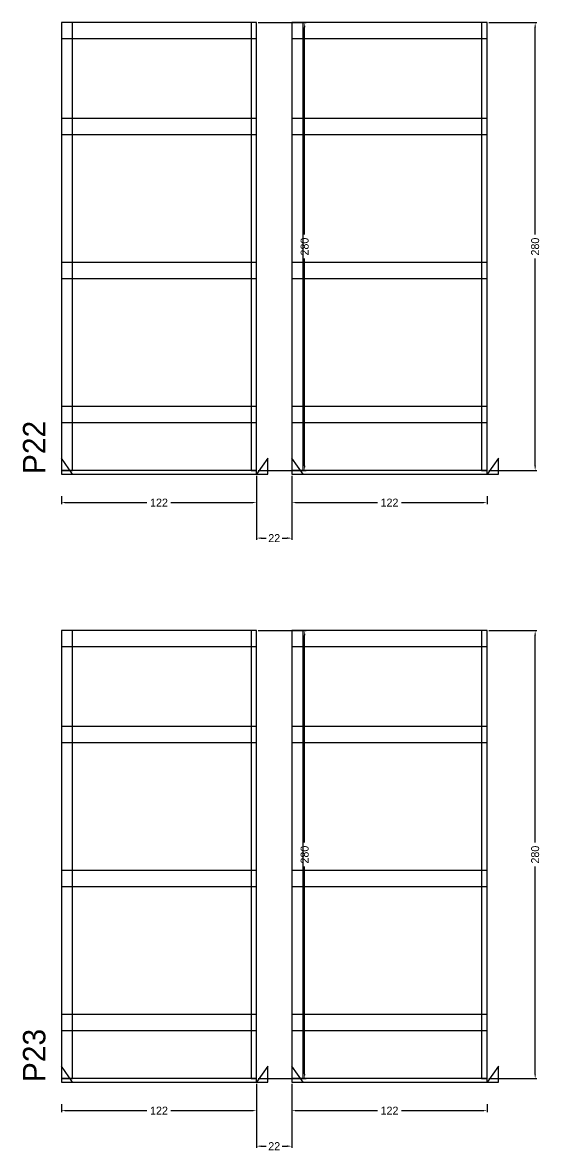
# Model space of a CAD drawing. Header units: centimetres. Extents: x -7000 to 4307, y -13306 to 295.
# Drawn here: x 3976 to 4299, y -8403 to -7698 of the extents above; entities that cross this region are included whole.
import ezdxf

# ---------------------------------------------------------------- set-up
doc = ezdxf.new("R2010")
doc.units = ezdxf.units.CM
for name, color, linetype in [('COTA', 241, 'Continuous'), ('NOMENCLATURA', 7, 'Continuous'), ('SARR_2.2x10', 60, 'Continuous'), ('SARR_2.2x7', 40, 'Continuous'), ('SARR_3.5x7', 81, 'Continuous')]:
    doc.layers.add(name, color=color, linetype=linetype)
doc.dimstyles.new('PAINEL-NOVA', dxfattribs={"dimtxt": 5, "dimasz": 3, "dimexe": 1, "dimexo": 1, "dimgap": 1, "dimtad": 1, "dimcen": 2.5, "dimazin": 3, "dimtfac": 1, "dimtmove": 0, "dimatfit": 3})

# ---------------------------------------------------------------- blocks, each defined once
blk = doc.blocks.new('_CLOSEDFILLED')
at = {"color": 0, "linetype": 'BYBLOCK'}
blk.add_solid([(-1, 0.16), (0, 0), (-1, -0.16)], dxfattribs=at)
blk = doc.blocks.new('*D735')
for p, q in [((4000, -7993.8), (4000, -7998.8)), ((4003, -7997.8), (4053.5, -7997.8)), ((4068.5, -7997.8), (4119, -7997.8)), ((4122, -7993.8), (4122, -7998.8))]:
    blk.add_line(p, q)
at = {"layer": 'Defpoints'}
for p in [(4000, -7992.8), (4122, -7992.8), (4000, -7997.8)]:
    blk.add_point(p, dxfattribs=at)
at = {"layer": 'SARR_2.2x10', "xscale": 3, "yscale": 3, "rotation": 180}
blk.add_blockref('_CLOSEDFILLED', (4000, -7997.8), dxfattribs=at)
at = {"layer": 'SARR_2.2x10', "xscale": 3, "yscale": 3}
blk.add_blockref('_CLOSEDFILLED', (4122, -7997.8), dxfattribs=at)
at = {"layer": 'SARR_2.2x10', "insert": (4061, -7997.8), "char_height": 5, "attachment_point": 5}
blk.add_mtext('122', dxfattribs=at)
blk = doc.blocks.new('*D736')
for p, q in [((4123, -7697.8), (4153, -7697.8)), ((4152, -7830.3), (4152, -7700.8)), ((4152, -7974.8), (4152, -7845.3)), ((4123, -7977.8), (4153, -7977.8))]:
    blk.add_line(p, q)
at = {"layer": 'Defpoints'}
for p in [(4122, -7697.8), (4122, -7977.8), (4152, -7977.8)]:
    blk.add_point(p, dxfattribs=at)
at = {"layer": 'SARR_2.2x10', "xscale": 3, "yscale": 3}
for p, rotation in [((4152, -7697.8), 90), ((4152, -7977.8), 270)]:
    blk.add_blockref('_CLOSEDFILLED', p, dxfattribs=dict(at, rotation=rotation))
at = {"layer": 'SARR_2.2x10', "insert": (4152, -7837.8), "char_height": 5, "attachment_point": 5, "rotation": 90}
blk.add_mtext('280', dxfattribs=at)
blk = doc.blocks.new('GRA-E')
at = {"layer": 'SARR_2.2x7'}
blk.add_lwpolyline([(0, 0), (7, 0), (0, 10)], close=True, dxfattribs=at)
blk = doc.blocks.new('GRA-D')
at = {"layer": 'SARR_2.2x7'}
blk.add_lwpolyline([(0, 0), (7, 0), (7, 10)], close=True, dxfattribs=at)
blk = doc.blocks.new('*D737')
for p, q in [((4144, -7993.8), (4144, -7998.8)), ((4147, -7997.8), (4197.5, -7997.8)), ((4212.5, -7997.8), (4263, -7997.8)), ((4266, -7993.8), (4266, -7998.8))]:
    blk.add_line(p, q)
at = {"layer": 'Defpoints'}
for p in [(4144, -7992.8), (4266, -7992.8), (4144, -7997.8)]:
    blk.add_point(p, dxfattribs=at)
at = {"layer": 'SARR_2.2x10', "xscale": 3, "yscale": 3, "rotation": 180}
blk.add_blockref('_CLOSEDFILLED', (4144, -7997.8), dxfattribs=at)
at = {"layer": 'SARR_2.2x10', "xscale": 3, "yscale": 3}
blk.add_blockref('_CLOSEDFILLED', (4266, -7997.8), dxfattribs=at)
at = {"layer": 'SARR_2.2x10', "insert": (4205, -7997.8), "char_height": 5, "attachment_point": 5}
blk.add_mtext('122', dxfattribs=at)
blk = doc.blocks.new('*D738')
for p, q in [((4267, -7697.8), (4297, -7697.8)), ((4296, -7830.3), (4296, -7700.8)), ((4296, -7974.8), (4296, -7845.3)), ((4267, -7977.8), (4297, -7977.8))]:
    blk.add_line(p, q)
at = {"layer": 'Defpoints'}
for p in [(4266, -7697.8), (4266, -7977.8), (4296, -7977.8)]:
    blk.add_point(p, dxfattribs=at)
at = {"layer": 'SARR_2.2x10', "xscale": 3, "yscale": 3}
for p, rotation in [((4296, -7697.8), 90), ((4296, -7977.8), 270)]:
    blk.add_blockref('_CLOSEDFILLED', p, dxfattribs=dict(at, rotation=rotation))
at = {"layer": 'SARR_2.2x10', "insert": (4296, -7837.8), "char_height": 5, "attachment_point": 5, "rotation": 90}
blk.add_mtext('280', dxfattribs=at)
blk = doc.blocks.new('*D739')
for p, q in [((4267, -7697.8), (4297, -7697.8)), ((4296, -7830.3), (4296, -7700.8)), ((4296, -7974.8), (4296, -7845.3)), ((4267, -7977.8), (4297, -7977.8))]:
    blk.add_line(p, q)
at = {"layer": 'Defpoints'}
for p in [(4266, -7697.8), (4266, -7977.8), (4296, -7977.8)]:
    blk.add_point(p, dxfattribs=at)
at = {"layer": 'SARR_2.2x10', "xscale": 3, "yscale": 3}
for p, rotation in [((4296, -7697.8), 90), ((4296, -7977.8), 270)]:
    blk.add_blockref('_CLOSEDFILLED', p, dxfattribs=dict(at, rotation=rotation))
at = {"layer": 'SARR_2.2x10', "insert": (4296, -7837.8), "char_height": 5, "attachment_point": 5, "rotation": 90}
blk.add_mtext('280', dxfattribs=at)
blk = doc.blocks.new('*D740')
for p, q in [((4267, -7697.8), (4297, -7697.8)), ((4296, -7830.3), (4296, -7700.8)), ((4296, -7974.8), (4296, -7845.3)), ((4267, -7977.8), (4297, -7977.8))]:
    blk.add_line(p, q)
at = {"layer": 'Defpoints'}
for p in [(4266, -7697.8), (4266, -7977.8), (4296, -7977.8)]:
    blk.add_point(p, dxfattribs=at)
at = {"layer": 'SARR_2.2x10', "xscale": 3, "yscale": 3}
for p, rotation in [((4296, -7697.8), 90), ((4296, -7977.8), 270)]:
    blk.add_blockref('_CLOSEDFILLED', p, dxfattribs=dict(at, rotation=rotation))
at = {"layer": 'SARR_2.2x10', "insert": (4296, -7837.8), "char_height": 5, "attachment_point": 5, "rotation": 90}
blk.add_mtext('280', dxfattribs=at)
blk = doc.blocks.new('*D741')
for p, q in [((4267, -7697.8), (4297, -7697.8)), ((4296, -7830.3), (4296, -7700.8)), ((4296, -7974.8), (4296, -7845.3)), ((4267, -7977.8), (4297, -7977.8))]:
    blk.add_line(p, q)
at = {"layer": 'Defpoints'}
for p in [(4266, -7697.8), (4266, -7977.8), (4296, -7977.8)]:
    blk.add_point(p, dxfattribs=at)
at = {"layer": 'SARR_2.2x10', "xscale": 3, "yscale": 3}
for p, rotation in [((4296, -7697.8), 90), ((4296, -7977.8), 270)]:
    blk.add_blockref('_CLOSEDFILLED', p, dxfattribs=dict(at, rotation=rotation))
at = {"layer": 'SARR_2.2x10', "insert": (4296, -7837.8), "char_height": 5, "attachment_point": 5, "rotation": 90}
blk.add_mtext('280', dxfattribs=at)
blk = doc.blocks.new('*D742')
for p, q in [((4267, -7697.8), (4297, -7697.8)), ((4296, -7830.3), (4296, -7700.8)), ((4296, -7974.8), (4296, -7845.3)), ((4267, -7977.8), (4297, -7977.8))]:
    blk.add_line(p, q)
at = {"layer": 'Defpoints'}
for p in [(4266, -7697.8), (4266, -7977.8), (4296, -7977.8)]:
    blk.add_point(p, dxfattribs=at)
at = {"layer": 'SARR_2.2x10', "xscale": 3, "yscale": 3}
for p, rotation in [((4296, -7697.8), 90), ((4296, -7977.8), 270)]:
    blk.add_blockref('_CLOSEDFILLED', p, dxfattribs=dict(at, rotation=rotation))
at = {"layer": 'SARR_2.2x10', "insert": (4296, -7837.8), "char_height": 5, "attachment_point": 5, "rotation": 90}
blk.add_mtext('280', dxfattribs=at)
blk = doc.blocks.new('*D743')
for p, q in [((4267, -7697.8), (4297, -7697.8)), ((4296, -7830.3), (4296, -7700.8)), ((4296, -7974.8), (4296, -7845.3)), ((4267, -7977.8), (4297, -7977.8))]:
    blk.add_line(p, q)
at = {"layer": 'Defpoints'}
for p in [(4266, -7697.8), (4266, -7977.8), (4296, -7977.8)]:
    blk.add_point(p, dxfattribs=at)
at = {"layer": 'SARR_2.2x10', "xscale": 3, "yscale": 3}
for p, rotation in [((4296, -7697.8), 90), ((4296, -7977.8), 270)]:
    blk.add_blockref('_CLOSEDFILLED', p, dxfattribs=dict(at, rotation=rotation))
at = {"layer": 'SARR_2.2x10', "insert": (4296, -7837.8), "char_height": 5, "attachment_point": 5, "rotation": 90}
blk.add_mtext('280', dxfattribs=at)
blk = doc.blocks.new('*D744')
for p, q in [((4267, -7697.8), (4297, -7697.8)), ((4296, -7830.3), (4296, -7700.8)), ((4296, -7974.8), (4296, -7845.3)), ((4267, -7977.8), (4297, -7977.8))]:
    blk.add_line(p, q)
at = {"layer": 'Defpoints'}
for p in [(4266, -7697.8), (4266, -7977.8), (4296, -7977.8)]:
    blk.add_point(p, dxfattribs=at)
at = {"layer": 'SARR_2.2x10', "xscale": 3, "yscale": 3}
for p, rotation in [((4296, -7697.8), 90), ((4296, -7977.8), 270)]:
    blk.add_blockref('_CLOSEDFILLED', p, dxfattribs=dict(at, rotation=rotation))
at = {"layer": 'SARR_2.2x10', "insert": (4296, -7837.8), "char_height": 5, "attachment_point": 5, "rotation": 90}
blk.add_mtext('280', dxfattribs=at)
blk = doc.blocks.new('*D745')
for p, q in [((4267, -7697.8), (4297, -7697.8)), ((4296, -7830.3), (4296, -7700.8)), ((4296, -7974.8), (4296, -7845.3)), ((4267, -7977.8), (4297, -7977.8))]:
    blk.add_line(p, q)
at = {"layer": 'Defpoints'}
for p in [(4266, -7697.8), (4266, -7977.8), (4296, -7977.8)]:
    blk.add_point(p, dxfattribs=at)
at = {"layer": 'SARR_2.2x10', "xscale": 3, "yscale": 3}
for p, rotation in [((4296, -7697.8), 90), ((4296, -7977.8), 270)]:
    blk.add_blockref('_CLOSEDFILLED', p, dxfattribs=dict(at, rotation=rotation))
at = {"layer": 'SARR_2.2x10', "insert": (4296, -7837.8), "char_height": 5, "attachment_point": 5, "rotation": 90}
blk.add_mtext('280', dxfattribs=at)
blk = doc.blocks.new('*D746')
for p, q in [((4267, -7697.8), (4297, -7697.8)), ((4296, -7830.3), (4296, -7700.8)), ((4296, -7974.8), (4296, -7845.3)), ((4267, -7977.8), (4297, -7977.8))]:
    blk.add_line(p, q)
at = {"layer": 'Defpoints'}
for p in [(4266, -7697.8), (4266, -7977.8), (4296, -7977.8)]:
    blk.add_point(p, dxfattribs=at)
at = {"layer": 'SARR_2.2x10', "xscale": 3, "yscale": 3}
for p, rotation in [((4296, -7697.8), 90), ((4296, -7977.8), 270)]:
    blk.add_blockref('_CLOSEDFILLED', p, dxfattribs=dict(at, rotation=rotation))
at = {"layer": 'SARR_2.2x10', "insert": (4296, -7837.8), "char_height": 5, "attachment_point": 5, "rotation": 90}
blk.add_mtext('280', dxfattribs=at)
blk = doc.blocks.new('*D747')
for p, q in [((4267, -7697.8), (4297, -7697.8)), ((4296, -7830.3), (4296, -7700.8)), ((4296, -7974.8), (4296, -7845.3)), ((4267, -7977.8), (4297, -7977.8))]:
    blk.add_line(p, q)
at = {"layer": 'Defpoints'}
for p in [(4266, -7697.8), (4266, -7977.8), (4296, -7977.8)]:
    blk.add_point(p, dxfattribs=at)
at = {"layer": 'SARR_2.2x10', "xscale": 3, "yscale": 3}
for p, rotation in [((4296, -7697.8), 90), ((4296, -7977.8), 270)]:
    blk.add_blockref('_CLOSEDFILLED', p, dxfattribs=dict(at, rotation=rotation))
at = {"layer": 'SARR_2.2x10', "insert": (4296, -7837.8), "char_height": 5, "attachment_point": 5, "rotation": 90}
blk.add_mtext('280', dxfattribs=at)
blk = doc.blocks.new('*D748')
for p, q in [((4122, -7981), (4122, -8021)), ((4144, -7981), (4144, -8021)), ((4125, -8020), (4128, -8020)), ((4138, -8020), (4141, -8020))]:
    blk.add_line(p, q)
at = {"layer": 'Defpoints'}
for p in [(4122, -7980), (4144, -7980), (4122, -8020)]:
    blk.add_point(p, dxfattribs=at)
at = {"layer": 'COTA', "xscale": 3, "yscale": 3, "rotation": 180}
blk.add_blockref('_CLOSEDFILLED', (4122, -8020), dxfattribs=at)
at = {"layer": 'COTA', "xscale": 3, "yscale": 3}
blk.add_blockref('_CLOSEDFILLED', (4144, -8020), dxfattribs=at)
at = {"layer": 'COTA', "insert": (4133, -8020), "char_height": 5, "attachment_point": 5}
blk.add_mtext('22', dxfattribs=at)
blk = doc.blocks.new('*D769')
for p, q in [((4000, -8373.8), (4000, -8378.8)), ((4122, -8373.8), (4122, -8378.8)), ((4003, -8377.8), (4053.5, -8377.8)), ((4068.5, -8377.8), (4119, -8377.8))]:
    blk.add_line(p, q)
at = {"layer": 'Defpoints'}
for p in [(4000, -8372.8), (4122, -8372.8), (4000, -8377.8)]:
    blk.add_point(p, dxfattribs=at)
at = {"layer": 'SARR_2.2x10', "xscale": 3, "yscale": 3, "rotation": 180}
blk.add_blockref('_CLOSEDFILLED', (4000, -8377.8), dxfattribs=at)
at = {"layer": 'SARR_2.2x10', "xscale": 3, "yscale": 3}
blk.add_blockref('_CLOSEDFILLED', (4122, -8377.8), dxfattribs=at)
at = {"layer": 'SARR_2.2x10', "insert": (4061, -8377.8), "char_height": 5, "attachment_point": 5}
blk.add_mtext('122', dxfattribs=at)
blk = doc.blocks.new('*D770')
for p, q in [((4123, -8077.8), (4153, -8077.8)), ((4152, -8210.3), (4152, -8080.8)), ((4152, -8354.8), (4152, -8225.3)), ((4123, -8357.8), (4153, -8357.8))]:
    blk.add_line(p, q)
at = {"layer": 'Defpoints'}
for p in [(4122, -8077.8), (4122, -8357.8), (4152, -8357.8)]:
    blk.add_point(p, dxfattribs=at)
at = {"layer": 'SARR_2.2x10', "xscale": 3, "yscale": 3}
for p, rotation in [((4152, -8077.8), 90), ((4152, -8357.8), 270)]:
    blk.add_blockref('_CLOSEDFILLED', p, dxfattribs=dict(at, rotation=rotation))
at = {"layer": 'SARR_2.2x10', "insert": (4152, -8217.8), "char_height": 5, "attachment_point": 5, "rotation": 90}
blk.add_mtext('280', dxfattribs=at)
blk = doc.blocks.new('*D771')
for p, q in [((4144, -8373.8), (4144, -8378.8)), ((4266, -8373.8), (4266, -8378.8)), ((4147, -8377.8), (4197.5, -8377.8)), ((4212.5, -8377.8), (4263, -8377.8))]:
    blk.add_line(p, q)
at = {"layer": 'Defpoints'}
for p in [(4144, -8372.8), (4266, -8372.8), (4144, -8377.8)]:
    blk.add_point(p, dxfattribs=at)
at = {"layer": 'SARR_2.2x10', "xscale": 3, "yscale": 3, "rotation": 180}
blk.add_blockref('_CLOSEDFILLED', (4144, -8377.8), dxfattribs=at)
at = {"layer": 'SARR_2.2x10', "xscale": 3, "yscale": 3}
blk.add_blockref('_CLOSEDFILLED', (4266, -8377.8), dxfattribs=at)
at = {"layer": 'SARR_2.2x10', "insert": (4205, -8377.8), "char_height": 5, "attachment_point": 5}
blk.add_mtext('122', dxfattribs=at)
blk = doc.blocks.new('*D772')
for p, q in [((4267, -8077.8), (4297, -8077.8)), ((4296, -8210.3), (4296, -8080.8)), ((4296, -8354.8), (4296, -8225.3)), ((4267, -8357.8), (4297, -8357.8))]:
    blk.add_line(p, q)
at = {"layer": 'Defpoints'}
for p in [(4266, -8077.8), (4266, -8357.8), (4296, -8357.8)]:
    blk.add_point(p, dxfattribs=at)
at = {"layer": 'SARR_2.2x10', "xscale": 3, "yscale": 3}
for p, rotation in [((4296, -8077.8), 90), ((4296, -8357.8), 270)]:
    blk.add_blockref('_CLOSEDFILLED', p, dxfattribs=dict(at, rotation=rotation))
at = {"layer": 'SARR_2.2x10', "insert": (4296, -8217.8), "char_height": 5, "attachment_point": 5, "rotation": 90}
blk.add_mtext('280', dxfattribs=at)
blk = doc.blocks.new('*D773')
for p, q in [((4267, -8077.8), (4297, -8077.8)), ((4296, -8210.3), (4296, -8080.8)), ((4296, -8354.8), (4296, -8225.3)), ((4267, -8357.8), (4297, -8357.8))]:
    blk.add_line(p, q)
at = {"layer": 'Defpoints'}
for p in [(4266, -8077.8), (4266, -8357.8), (4296, -8357.8)]:
    blk.add_point(p, dxfattribs=at)
at = {"layer": 'SARR_2.2x10', "xscale": 3, "yscale": 3}
for p, rotation in [((4296, -8077.8), 90), ((4296, -8357.8), 270)]:
    blk.add_blockref('_CLOSEDFILLED', p, dxfattribs=dict(at, rotation=rotation))
at = {"layer": 'SARR_2.2x10', "insert": (4296, -8217.8), "char_height": 5, "attachment_point": 5, "rotation": 90}
blk.add_mtext('280', dxfattribs=at)
blk = doc.blocks.new('*D774')
for p, q in [((4267, -8077.8), (4297, -8077.8)), ((4296, -8210.3), (4296, -8080.8)), ((4296, -8354.8), (4296, -8225.3)), ((4267, -8357.8), (4297, -8357.8))]:
    blk.add_line(p, q)
at = {"layer": 'Defpoints'}
for p in [(4266, -8077.8), (4266, -8357.8), (4296, -8357.8)]:
    blk.add_point(p, dxfattribs=at)
at = {"layer": 'SARR_2.2x10', "xscale": 3, "yscale": 3}
for p, rotation in [((4296, -8077.8), 90), ((4296, -8357.8), 270)]:
    blk.add_blockref('_CLOSEDFILLED', p, dxfattribs=dict(at, rotation=rotation))
at = {"layer": 'SARR_2.2x10', "insert": (4296, -8217.8), "char_height": 5, "attachment_point": 5, "rotation": 90}
blk.add_mtext('280', dxfattribs=at)
blk = doc.blocks.new('*D775')
for p, q in [((4267, -8077.8), (4297, -8077.8)), ((4296, -8210.3), (4296, -8080.8)), ((4296, -8354.8), (4296, -8225.3)), ((4267, -8357.8), (4297, -8357.8))]:
    blk.add_line(p, q)
at = {"layer": 'Defpoints'}
for p in [(4266, -8077.8), (4266, -8357.8), (4296, -8357.8)]:
    blk.add_point(p, dxfattribs=at)
at = {"layer": 'SARR_2.2x10', "xscale": 3, "yscale": 3}
for p, rotation in [((4296, -8077.8), 90), ((4296, -8357.8), 270)]:
    blk.add_blockref('_CLOSEDFILLED', p, dxfattribs=dict(at, rotation=rotation))
at = {"layer": 'SARR_2.2x10', "insert": (4296, -8217.8), "char_height": 5, "attachment_point": 5, "rotation": 90}
blk.add_mtext('280', dxfattribs=at)
blk = doc.blocks.new('*D776')
for p, q in [((4267, -8077.8), (4297, -8077.8)), ((4296, -8210.3), (4296, -8080.8)), ((4296, -8354.8), (4296, -8225.3)), ((4267, -8357.8), (4297, -8357.8))]:
    blk.add_line(p, q)
at = {"layer": 'Defpoints'}
for p in [(4266, -8077.8), (4266, -8357.8), (4296, -8357.8)]:
    blk.add_point(p, dxfattribs=at)
at = {"layer": 'SARR_2.2x10', "xscale": 3, "yscale": 3}
for p, rotation in [((4296, -8077.8), 90), ((4296, -8357.8), 270)]:
    blk.add_blockref('_CLOSEDFILLED', p, dxfattribs=dict(at, rotation=rotation))
at = {"layer": 'SARR_2.2x10', "insert": (4296, -8217.8), "char_height": 5, "attachment_point": 5, "rotation": 90}
blk.add_mtext('280', dxfattribs=at)
blk = doc.blocks.new('*D777')
for p, q in [((4267, -8077.8), (4297, -8077.8)), ((4296, -8210.3), (4296, -8080.8)), ((4296, -8354.8), (4296, -8225.3)), ((4267, -8357.8), (4297, -8357.8))]:
    blk.add_line(p, q)
at = {"layer": 'Defpoints'}
for p in [(4266, -8077.8), (4266, -8357.8), (4296, -8357.8)]:
    blk.add_point(p, dxfattribs=at)
at = {"layer": 'SARR_2.2x10', "xscale": 3, "yscale": 3}
for p, rotation in [((4296, -8077.8), 90), ((4296, -8357.8), 270)]:
    blk.add_blockref('_CLOSEDFILLED', p, dxfattribs=dict(at, rotation=rotation))
at = {"layer": 'SARR_2.2x10', "insert": (4296, -8217.8), "char_height": 5, "attachment_point": 5, "rotation": 90}
blk.add_mtext('280', dxfattribs=at)
blk = doc.blocks.new('*D778')
for p, q in [((4267, -8077.8), (4297, -8077.8)), ((4296, -8210.3), (4296, -8080.8)), ((4296, -8354.8), (4296, -8225.3)), ((4267, -8357.8), (4297, -8357.8))]:
    blk.add_line(p, q)
at = {"layer": 'Defpoints'}
for p in [(4266, -8077.8), (4266, -8357.8), (4296, -8357.8)]:
    blk.add_point(p, dxfattribs=at)
at = {"layer": 'SARR_2.2x10', "xscale": 3, "yscale": 3}
for p, rotation in [((4296, -8077.8), 90), ((4296, -8357.8), 270)]:
    blk.add_blockref('_CLOSEDFILLED', p, dxfattribs=dict(at, rotation=rotation))
at = {"layer": 'SARR_2.2x10', "insert": (4296, -8217.8), "char_height": 5, "attachment_point": 5, "rotation": 90}
blk.add_mtext('280', dxfattribs=at)
blk = doc.blocks.new('*D779')
for p, q in [((4267, -8077.8), (4297, -8077.8)), ((4296, -8210.3), (4296, -8080.8)), ((4296, -8354.8), (4296, -8225.3)), ((4267, -8357.8), (4297, -8357.8))]:
    blk.add_line(p, q)
at = {"layer": 'Defpoints'}
for p in [(4266, -8077.8), (4266, -8357.8), (4296, -8357.8)]:
    blk.add_point(p, dxfattribs=at)
at = {"layer": 'SARR_2.2x10', "xscale": 3, "yscale": 3}
for p, rotation in [((4296, -8077.8), 90), ((4296, -8357.8), 270)]:
    blk.add_blockref('_CLOSEDFILLED', p, dxfattribs=dict(at, rotation=rotation))
at = {"layer": 'SARR_2.2x10', "insert": (4296, -8217.8), "char_height": 5, "attachment_point": 5, "rotation": 90}
blk.add_mtext('280', dxfattribs=at)
blk = doc.blocks.new('*D780')
for p, q in [((4267, -8077.8), (4297, -8077.8)), ((4296, -8210.3), (4296, -8080.8)), ((4296, -8354.8), (4296, -8225.3)), ((4267, -8357.8), (4297, -8357.8))]:
    blk.add_line(p, q)
at = {"layer": 'Defpoints'}
for p in [(4266, -8077.8), (4266, -8357.8), (4296, -8357.8)]:
    blk.add_point(p, dxfattribs=at)
at = {"layer": 'SARR_2.2x10', "xscale": 3, "yscale": 3}
for p, rotation in [((4296, -8077.8), 90), ((4296, -8357.8), 270)]:
    blk.add_blockref('_CLOSEDFILLED', p, dxfattribs=dict(at, rotation=rotation))
at = {"layer": 'SARR_2.2x10', "insert": (4296, -8217.8), "char_height": 5, "attachment_point": 5, "rotation": 90}
blk.add_mtext('280', dxfattribs=at)
blk = doc.blocks.new('*D781')
for p, q in [((4267, -8077.8), (4297, -8077.8)), ((4296, -8210.3), (4296, -8080.8)), ((4296, -8354.8), (4296, -8225.3)), ((4267, -8357.8), (4297, -8357.8))]:
    blk.add_line(p, q)
at = {"layer": 'Defpoints'}
for p in [(4266, -8077.8), (4266, -8357.8), (4296, -8357.8)]:
    blk.add_point(p, dxfattribs=at)
at = {"layer": 'SARR_2.2x10', "xscale": 3, "yscale": 3}
for p, rotation in [((4296, -8077.8), 90), ((4296, -8357.8), 270)]:
    blk.add_blockref('_CLOSEDFILLED', p, dxfattribs=dict(at, rotation=rotation))
at = {"layer": 'SARR_2.2x10', "insert": (4296, -8217.8), "char_height": 5, "attachment_point": 5, "rotation": 90}
blk.add_mtext('280', dxfattribs=at)
blk = doc.blocks.new('*D782')
for p, q in [((4122, -8361), (4122, -8401)), ((4144, -8361), (4144, -8401)), ((4125, -8400), (4128, -8400)), ((4138, -8400), (4141, -8400))]:
    blk.add_line(p, q)
at = {"layer": 'Defpoints'}
for p in [(4122, -8360), (4144, -8360), (4122, -8400)]:
    blk.add_point(p, dxfattribs=at)
at = {"layer": 'COTA', "xscale": 3, "yscale": 3, "rotation": 180}
blk.add_blockref('_CLOSEDFILLED', (4122, -8400), dxfattribs=at)
at = {"layer": 'COTA', "xscale": 3, "yscale": 3}
blk.add_blockref('_CLOSEDFILLED', (4144, -8400), dxfattribs=at)
at = {"layer": 'COTA', "insert": (4133, -8400), "char_height": 5, "attachment_point": 5}
blk.add_mtext('22', dxfattribs=at)

msp = doc.modelspace()

# ---------------------------------------------------------------- linework, layer by layer
at = {"layer": 'SARR_2.2x10'}
for p, q in [((4122, -7697.8), (4000, -7697.8)), ((4000, -7697.8), (4000, -7707.8)), ((4122, -7707.8), (4122, -7697.8)), ((4266, -7697.8), (4144, -7697.8)), ((4144, -7697.8), (4144, -7707.8)), ((4266, -7707.8), (4266, -7697.8)), ((4000, -7707.8), (4122, -7707.8)), ((4144, -7707.8), (4266, -7707.8)), ((4122, -7757.8), (4000, -7757.8)), ((4000, -7757.8), (4000, -7767.8)), ((4122, -7767.8), (4122, -7757.8)), ((4266, -7757.8), (4144, -7757.8)), ((4144, -7757.8), (4144, -7767.8)), ((4266, -7767.8), (4266, -7757.8)), ((4000, -7767.8), (4122, -7767.8)), ((4144, -7767.8), (4266, -7767.8)), ((4122, -7847.8), (4000, -7847.8)), ((4000, -7847.8), (4000, -7857.8)), ((4122, -7857.8), (4122, -7847.8)), ((4266, -7847.8), (4144, -7847.8)), ((4144, -7847.8), (4144, -7857.8)), ((4266, -7857.8), (4266, -7847.8)), ((4000, -7857.8), (4122, -7857.8)), ((4144, -7857.8), (4266, -7857.8)), ((4122, -7937.8), (4000, -7937.8)), ((4000, -7937.8), (4000, -7947.8)), ((4122, -7947.8), (4122, -7937.8)), ((4266, -7937.8), (4144, -7937.8)), ((4144, -7937.8), (4144, -7947.8)), ((4266, -7947.8), (4266, -7937.8)), ((4000, -7947.8), (4122, -7947.8)), ((4144, -7947.8), (4266, -7947.8)), ((4122, -8077.8), (4000, -8077.8)), ((4000, -8077.8), (4000, -8087.8)), ((4122, -8087.8), (4122, -8077.8)), ((4266, -8077.8), (4144, -8077.8)), ((4144, -8077.8), (4144, -8087.8)), ((4266, -8087.8), (4266, -8077.8)), ((4000, -8087.8), (4122, -8087.8)), ((4144, -8087.8), (4266, -8087.8)), ((4122, -8137.8), (4000, -8137.8)), ((4000, -8137.8), (4000, -8147.8)), ((4122, -8147.8), (4122, -8137.8)), ((4266, -8137.8), (4144, -8137.8)), ((4144, -8137.8), (4144, -8147.8)), ((4266, -8147.8), (4266, -8137.8)), ((4000, -8147.8), (4122, -8147.8)), ((4144, -8147.8), (4266, -8147.8)), ((4122, -8227.8), (4000, -8227.8)), ((4000, -8227.8), (4000, -8237.8)), ((4122, -8237.8), (4122, -8227.8)), ((4266, -8227.8), (4144, -8227.8)), ((4144, -8227.8), (4144, -8237.8)), ((4266, -8237.8), (4266, -8227.8)), ((4000, -8237.8), (4122, -8237.8)), ((4144, -8237.8), (4266, -8237.8)), ((4122, -8317.8), (4000, -8317.8)), ((4000, -8317.8), (4000, -8327.8)), ((4122, -8327.8), (4122, -8317.8)), ((4266, -8317.8), (4144, -8317.8)), ((4144, -8317.8), (4144, -8327.8)), ((4266, -8327.8), (4266, -8317.8)), ((4000, -8327.8), (4122, -8327.8)), ((4144, -8327.8), (4266, -8327.8))]:
    msp.add_line(p, q, dxfattribs=at)
at = {"layer": 'SARR_2.2x7'}
for p, q in [((4007, -7697.8), (4000, -7697.8)), ((4000, -7697.8), (4000, -7977.8)), ((4007, -7977.8), (4007, -7697.8)), ((4266, -7697.8), (4262.5, -7697.8)), ((4262.5, -7697.8), (4262.5, -7977.8)), ((4266, -7977.8), (4266, -7697.8)), ((4122, -7977.8), (4000, -7977.8)), ((4000, -7977.8), (4000, -7980)), ((4000, -7977.8), (4007, -7977.8)), ((4122, -7980), (4122, -7977.8)), ((4266, -7977.8), (4144, -7977.8)), ((4144, -7977.8), (4144, -7980)), ((4262.5, -7977.8), (4266, -7977.8)), ((4266, -7980), (4266, -7977.8)), ((4000, -7980), (4122, -7980)), ((4144, -7980), (4266, -7980)), ((4007, -8077.8), (4000, -8077.8)), ((4000, -8077.8), (4000, -8357.8)), ((4007, -8357.8), (4007, -8077.8)), ((4266, -8077.8), (4262.5, -8077.8)), ((4262.5, -8077.8), (4262.5, -8357.8)), ((4266, -8357.8), (4266, -8077.8)), ((4122, -8357.8), (4000, -8357.8)), ((4000, -8357.8), (4000, -8360)), ((4000, -8357.8), (4007, -8357.8)), ((4122, -8360), (4122, -8357.8)), ((4266, -8357.8), (4144, -8357.8)), ((4144, -8357.8), (4144, -8360)), ((4262.5, -8357.8), (4266, -8357.8)), ((4266, -8360), (4266, -8357.8)), ((4000, -8360), (4122, -8360)), ((4144, -8360), (4266, -8360))]:
    msp.add_line(p, q, dxfattribs=at)
at = {"layer": 'SARR_3.5x7'}
for p, q in [((4122, -7697.8), (4118.5, -7697.8)), ((4118.5, -7697.8), (4118.5, -7977.8)), ((4122, -7977.8), (4122, -7697.8)), ((4151, -7697.8), (4144, -7697.8)), ((4144, -7697.8), (4144, -7977.8)), ((4151, -7977.8), (4151, -7697.8)), ((4118.5, -7977.8), (4122, -7977.8)), ((4144, -7977.8), (4151, -7977.8)), ((4122, -8077.8), (4118.5, -8077.8)), ((4118.5, -8077.8), (4118.5, -8357.8)), ((4122, -8357.8), (4122, -8077.8)), ((4151, -8077.8), (4144, -8077.8)), ((4144, -8077.8), (4144, -8357.8)), ((4151, -8357.8), (4151, -8077.8)), ((4118.5, -8357.8), (4122, -8357.8)), ((4144, -8357.8), (4151, -8357.8))]:
    msp.add_line(p, q, dxfattribs=at)

# ---------------------------------------------------------------- block references
at = {"layer": 'SARR_2.2x7'}
for name, p in [('GRA-E', (4000, -7980)), ('GRA-D', (4122, -7980)), ('GRA-E', (4144, -7980)), ('GRA-D', (4266, -7980)), ('GRA-E', (4000, -8360)), ('GRA-D', (4122, -8360)), ('GRA-E', (4144, -8360)), ('GRA-D', (4266, -8360))]:
    msp.add_blockref(name, p, dxfattribs=at)

# ---------------------------------------------------------------- texts
at = {"layer": 'NOMENCLATURA'}
for s, p in [('P22', (3990, -7980)), ('P23', (3990, -8360))]:
    msp.add_text(s, height=14, rotation=90, dxfattribs=at).set_placement(p)

# ---------------------------------------------------------------- dimensions: what is measured, and where the dimension line sits
at = {"layer": 'COTA'}
for base, p1, p2, picture, middle in [((4122, -8020), (4122, -7980), (4144, -7980), '*D748', (4133, -8020)), ((4122, -8400), (4122, -8360), (4144, -8360), '*D782', (4133, -8400))]:
    dim = msp.add_linear_dim(base=base, p1=p1, p2=p2, dimstyle='PAINEL-NOVA', dxfattribs=at)
    dim.commit()
    dim.dimension.update_dxf_attribs({"geometry": picture, "text_midpoint": middle})
at = {"layer": 'SARR_2.2x10'}
for base, p1, p2, picture, middle in [((4152, -7977.8), (4122, -7977.8), (4122, -7697.8), '*D736', (4152, -7837.8)), ((4296, -7977.8), (4266, -7977.8), (4266, -7697.8), '*D738', (4296, -7837.8)), ((4296, -7977.8), (4266, -7977.8), (4266, -7697.8), '*D739', (4296, -7837.8)), ((4296, -7977.8), (4266, -7977.8), (4266, -7697.8), '*D740', (4296, -7837.8)), ((4296, -7977.8), (4266, -7977.8), (4266, -7697.8), '*D741', (4296, -7837.8)), ((4296, -7977.8), (4266, -7977.8), (4266, -7697.8), '*D742', (4296, -7837.8)), ((4296, -7977.8), (4266, -7977.8), (4266, -7697.8), '*D743', (4296, -7837.8)), ((4296, -7977.8), (4266, -7977.8), (4266, -7697.8), '*D744', (4296, -7837.8)), ((4296, -7977.8), (4266, -7977.8), (4266, -7697.8), '*D745', (4296, -7837.8)), ((4296, -7977.8), (4266, -7977.8), (4266, -7697.8), '*D746', (4296, -7837.8)), ((4296, -7977.8), (4266, -7977.8), (4266, -7697.8), '*D747', (4296, -7837.8)), ((4152, -8357.8), (4122, -8357.8), (4122, -8077.8), '*D770', (4152, -8217.8)), ((4296, -8357.8), (4266, -8357.8), (4266, -8077.8), '*D772', (4296, -8217.8)), ((4296, -8357.8), (4266, -8357.8), (4266, -8077.8), '*D773', (4296, -8217.8)), ((4296, -8357.8), (4266, -8357.8), (4266, -8077.8), '*D774', (4296, -8217.8)), ((4296, -8357.8), (4266, -8357.8), (4266, -8077.8), '*D775', (4296, -8217.8)), ((4296, -8357.8), (4266, -8357.8), (4266, -8077.8), '*D776', (4296, -8217.8)), ((4296, -8357.8), (4266, -8357.8), (4266, -8077.8), '*D777', (4296, -8217.8)), ((4296, -8357.8), (4266, -8357.8), (4266, -8077.8), '*D778', (4296, -8217.8)), ((4296, -8357.8), (4266, -8357.8), (4266, -8077.8), '*D779', (4296, -8217.8)), ((4296, -8357.8), (4266, -8357.8), (4266, -8077.8), '*D780', (4296, -8217.8)), ((4296, -8357.8), (4266, -8357.8), (4266, -8077.8), '*D781', (4296, -8217.8))]:
    dim = msp.add_linear_dim(base=base, p1=p1, p2=p2, angle=90, dimstyle='PAINEL-NOVA', dxfattribs=at)
    dim.commit()
    dim.dimension.update_dxf_attribs({"geometry": picture, "text_midpoint": middle})
for base, p1, p2, picture, middle in [((4000, -7997.8), (4000, -7992.8), (4122, -7992.8), '*D735', (4061, -7997.8)), ((4144, -7997.8), (4144, -7992.8), (4266, -7992.8), '*D737', (4205, -7997.8)), ((4000, -8377.8), (4000, -8372.8), (4122, -8372.8), '*D769', (4061, -8377.8)), ((4144, -8377.8), (4144, -8372.8), (4266, -8372.8), '*D771', (4205, -8377.8))]:
    dim = msp.add_linear_dim(base=base, p1=p1, p2=p2, dimstyle='PAINEL-NOVA', dxfattribs=at)
    dim.commit()
    dim.dimension.update_dxf_attribs({"geometry": picture, "text_midpoint": middle})

doc.saveas('drawing.dxf')
